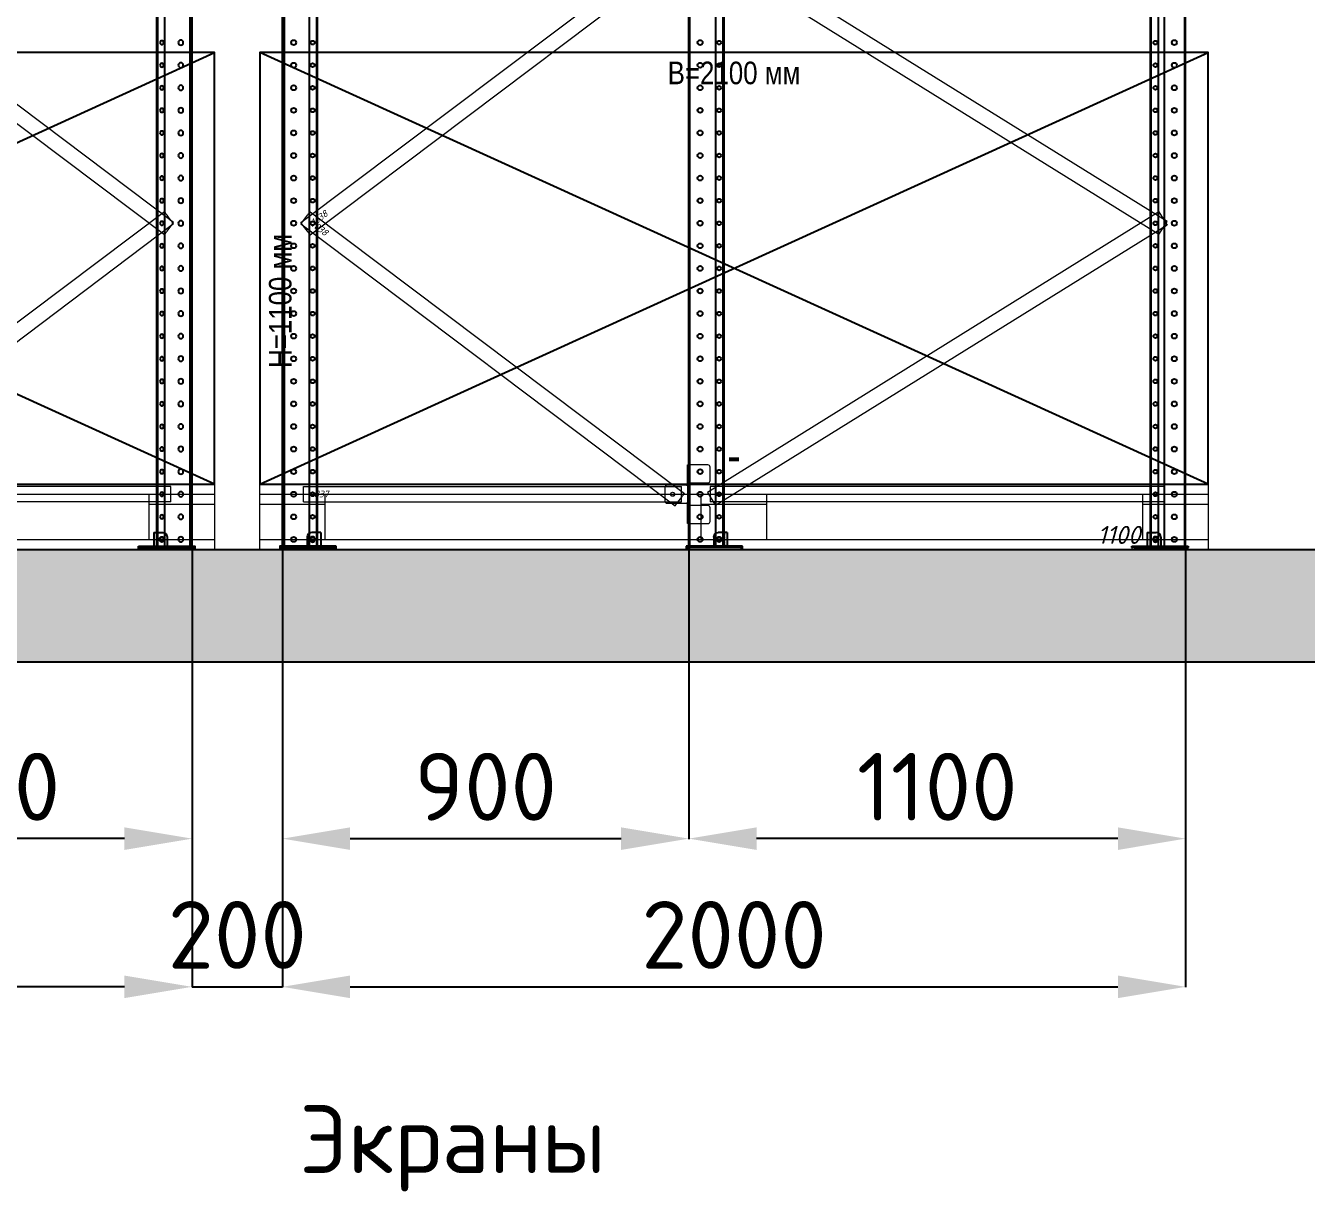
# Model space of a CAD drawing. Header units: millimetres. Extents: x 2140 to 223837, y 2113 to 170313.
# Drawn here: x 199188 to 202024, y 108301 to 110882 of the extents above; entities that cross this region are included whole.
import ezdxf

# ---------------------------------------------------------------- set-up
doc = ezdxf.new("R2010")
doc.units = ezdxf.units.MM
doc.linetypes.add('PHANTOM', pattern=[12.7, 6.35, -1.27, 1.27, -1.27, 1.27, -1.27])
for name, color, linetype in [('0_ANNOT_Dimensions', 7, 'Continuous'), ('2.Стойка', 7, 'Continuous'), ('Сетка def', 7, 'Continuous')]:
    doc.layers.add(name, color=color, linetype=linetype)
for name, color, linetype, lineweight in [('20.Груз', 7, 'Continuous', 0), ('25.Размера', 7, 'Continuous', 0), ('3.Опора', 7, 'Continuous', 0), ('37.Паллеты', 32, 'Continuous', 0), ('42.Наращиватель рамы', 7, 'Continuous', 0), ('7.Поддон', 32, 'Continuous', 0), ('9.Раскосы', 7, 'Continuous', 0)]:
    doc.layers.add(name, color=color, linetype=linetype, lineweight=lineweight)
doc.styles.add('Arial Narrow', font='ARIALN.TTF')
doc.styles.add('GOST', font='isocpeur.ttf')
doc.styles.get("Standard").update_dxf_attribs({"font": 'isocpeur.ttf'})
doc.styles.add('Курсив', font='isocpeui.ttf')
doc.dimstyles.new('150', dxfattribs={"dimtxt": 150, "dimasz": 150, "dimexe": 1, "dimexo": 10, "dimgap": 40, "dimtad": 1, "dimdec": 0, "dimzin": 0, "dimdsep": 46, "dimtxsty": 'Standard', "dimcen": 0.09, "dimadec": 0, "dimazin": 0, "dimtfac": 1, "dimtdec": 0, "dimtofl": 0, "dimtmove": 0, "dimatfit": 3, "dimfxl": 1, "dimtolj": 1, "dimtzin": 0, "dimarcsym": 0})
doc.dimstyles.new('80', dxfattribs={"dimtxt": 80, "dimasz": 80, "dimexe": 0.18, "dimexo": 0, "dimgap": 20, "dimtad": 1, "dimdec": 0, "dimzin": 0, "dimdsep": 46, "dimtxsty": 'Курсив', "dimcen": 0.09, "dimadec": 0, "dimazin": 0, "dimtfac": 1, "dimtdec": 0, "dimtofl": 0, "dimtmove": 0, "dimatfit": 3, "dimfxl": 0.18, "dimtolj": 1, "dimtzin": 0, "dimarcsym": 0})
doc.dimstyles.new('blok40', dxfattribs={"dimtxt": 40, "dimasz": 80, "dimexe": 0.18, "dimexo": 0, "dimgap": 5, "dimtad": 1, "dimtoh": 1, "dimdec": 0, "dimzin": 0, "dimdsep": 46, "dimtxsty": 'GOST', "dimblk": 'NONE', "dimcen": 0.09, "dimse1": 1, "dimse2": 1, "dimsd1": 1, "dimsd2": 1, "dimadec": 0, "dimazin": 0, "dimtfac": 1, "dimtdec": 0, "dimtofl": 0, "dimtmove": 0, "dimatfit": 2, "dimldrblk": 'NONE', "dimfxl": 0.18, "dimtolj": 1, "dimtzin": 0, "dimarcsym": 0})
doc.dimstyles.new('Рзм блок', dxfattribs={"dimtxt": 40, "dimasz": 80, "dimexe": 0.18, "dimexo": 0, "dimgap": 5, "dimtad": 1, "dimtoh": 1, "dimdec": 0, "dimzin": 0, "dimdsep": 46, "dimtxsty": 'Курсив', "dimblk": 'NONE', "dimcen": 0.09, "dimse1": 1, "dimse2": 1, "dimsd1": 1, "dimsd2": 1, "dimadec": 0, "dimazin": 0, "dimtfac": 1, "dimtdec": 0, "dimtofl": 0, "dimtmove": 0, "dimatfit": 2, "dimldrblk": 'NONE', "dimfxl": 0.18, "dimtolj": 1, "dimtzin": 0, "dimarcsym": 0})

# ---------------------------------------------------------------- blocks, each defined once
blk = doc.blocks.new('*U1210')
at = {"linetype": 'ByBlock', "ltscale": 300}
h = blk.add_hatch(dxfattribs=at)
h.set_pattern_fill('AR-SAND', color=256, scale=50, style=0)
h.set_pattern_definition([(37.5, (-941512.64, 840980.66), (-3.149668, 96.3411885), [0, -76, 0, -85, 0, -81.25]), (7.5, (-941512.64, 840980.66), (88.488835, 141.107303), [0, -41, 0, -68.5, 0, -26.25]), (327.5, (-941574.14, 840980.66), (155.707093, 0.2829527), [0, -25, 0, -90, 0, -117.5]), (317.5, (-941574.14, 840980.66), (150.30633, 43.883778), [0, -12.5, 0, -59, 0, -67.5])])
h.paths.add_polyline_path([(0, 0), (35715.7, 0), (35715.7, -250), (0, -250)])
blk.add_lwpolyline([(0, 0), (35715.7, 0), (35715.7, -250), (0, -250)], close=True, dxfattribs=at)
blk = doc.blocks.new('*D454')
at = {"layer": 'Defpoints', "color": 0, "linetype": 'ByBlock', "transparency": 16777216}
for p in [(0, 4), (1100, 4), (1100, 4)]:
    blk.add_point(p, dxfattribs=at)
at = {"layer": 'Defpoints', "color": 0, "linetype": 'ByBlock', "transparency": 16777216, "insert": (952.2, 29), "char_height": 40, "attachment_point": 5, "style": 'Курсив'}
blk.add_mtext('\\A1;1100', dxfattribs=at)
blk = doc.blocks.new('_None')
blk = doc.blocks.new('*D453')
at = {"layer": 'Defpoints', "color": 0, "linetype": 'ByBlock', "transparency": 16777216}
for p in [(0, 12204), (0, 12204), (0, 4)]:
    blk.add_point(p, dxfattribs=at)
at = {"layer": 'Defpoints', "color": 0, "linetype": 'ByBlock', "transparency": 16777216, "insert": (-25, 6104), "char_height": 40, "attachment_point": 5, "rotation": 90, "style": 'Курсив'}
blk.add_mtext('\\A1;12200', dxfattribs=at)
blk = doc.blocks.new('Опора ус. бок')
at = {"color": 7, "linetype": 'Continuous', "lineweight": 25}
for p, q in [((-18, 15), (-18, -15)), ((-18, 15), (-12, 15)), ((-12, 15), (2, 15)), ((-4.5, -1.5), (-4.5, 1.5)), ((4.5, 1.5), (4.5, -1.5)), ((12, 5), (12, -15)), ((-52, -18), (-52, -15)), ((-52, -15), (-47, -15)), ((-47, -18), (-52, -18)), ((-47, -15), (68, -15)), ((-47, -18), (68, -18)), ((68, -15), (73, -15)), ((73, -18), (68, -18)), ((73, -15), (73, -18))]:
    blk.add_line(p, q, dxfattribs=at)
at = {"color": 8, "linetype": 'PHANTOM', "lineweight": 18}
blk.add_line((-12, 15), (-12, -15), dxfattribs=at)
at = {"color": 0}
for p, q in [((-52, -18), (-52, -22)), ((-52, -22), (73, -22)), ((73, -22), (73, -18))]:
    blk.add_line(p, q, dxfattribs=at)
at = {"color": 7, "linetype": 'Continuous', "lineweight": 25}
for centre, radius, start, end in [((0, 1.5), 4.5, 0, 180), ((2, 5), 10, 0, 90), ((0, -1.5), 4.5, 180, 0)]:
    blk.add_arc(centre, radius, start, end, dxfattribs=at)
blk = doc.blocks.new('*D516')
at = {"layer": 'Defpoints', "color": 0, "transparency": 16777216}
for p in [(0, 12200), (0, 12200), (0, 0)]:
    blk.add_point(p, dxfattribs=at)
at = {"layer": 'Defpoints', "color": 0, "transparency": 16777216, "insert": (-12.5, 12154.6), "char_height": 15, "attachment_point": 5, "rotation": 90, "style": 'Курсив'}
blk.add_mtext('\\A1;12200', dxfattribs=at)
blk = doc.blocks.new('*D428')
at = {"layer": 'Defpoints', "color": 0, "linetype": 'ByBlock', "transparency": 16777216}
for p in [(23.2, 2.4), (23.2, 2.4), (-802.8, -625.6)]:
    blk.add_point(p, dxfattribs=at)
at = {"layer": 'Defpoints', "color": 0, "linetype": 'ByBlock', "transparency": 16777216, "insert": (-782.1, -588.2), "char_height": 15, "attachment_point": 5, "rotation": 36.9733, "style": 'Курсив'}
blk.add_mtext('\\A1;1038', dxfattribs=at)
blk = doc.blocks.new('*D426')
at = {"layer": 'Defpoints', "color": 0, "linetype": 'ByBlock', "transparency": 16777216}
for p in [(-823.2, 598.4), (8.8, -21.6), (8.8, -21.6)]:
    blk.add_point(p, dxfattribs=at)
at = {"layer": 'Defpoints', "color": 0, "linetype": 'ByBlock', "transparency": 16777216, "insert": (-781.5, 589), "char_height": 15, "attachment_point": 5, "rotation": 323.0267, "style": 'Курсив'}
blk.add_mtext('\\A1;1038', dxfattribs=at)
blk = doc.blocks.new('*D460')
at = {"layer": 'Defpoints', "color": 0, "linetype": 'ByBlock', "transparency": 16777216}
for p in [(-817, -17), (20, -12), (20, -12)]:
    blk.add_point(p, dxfattribs=at)
at = {"layer": 'Defpoints', "color": 0, "linetype": 'ByBlock', "transparency": 16777216, "insert": (-778, 0.6), "char_height": 15, "attachment_point": 5, "style": 'Курсив'}
blk.add_mtext('\\A1;837', dxfattribs=at)
blk = doc.blocks.new('*U461')
at = {"color": 0, "linetype": 'ByBlock'}
for p, q in [((-22, 10), (-22, -20)), ((23, 15), (-17, 15)), ((23, 15), (28, 15)), ((25.5, 15), (25.5, -25)), ((28, 15), (28, -25)), ((-17, -25), (23, -25)), ((28, -25), (23, -25)), ((25.5, -25), (25.5, -30)), ((28, -25), (28, -30)), ((25.5, -30), (30.5, -30)), ((25.5, -70), (25.5, -30)), ((28, -70), (28, -30)), ((73, -30), (30.5, -30)), ((78, -65), (78, -35)), ((-22, -80), (-22, -110)), ((23, -75), (-17, -75)), ((23, -75), (28, -75)), ((30.5, -70), (25.5, -70)), ((25.5, -70), (25.5, -75)), ((25.5, -75), (25.5, -115)), ((28, -70), (28, -75)), ((28, -75), (28, -115)), ((30.5, -70), (73, -70)), ((-17, -115), (23, -115)), ((28, -115), (23, -115))]:
    blk.add_line(p, q, dxfattribs=at)
for centre, radius in [((0, 0), 5.5), ((61, -50), 4.5), ((0, -100), 5.5)]:
    blk.add_circle(centre, radius, dxfattribs=at)
for centre, start, end in [((-17, 10), 90, 180), ((-17, -20), 180, 270), ((73, -35), 0, 90), ((-17, -80), 90, 180), ((73, -65), 270, 0), ((-17, -110), 180, 270)]:
    blk.add_arc(centre, 5, start, end, dxfattribs=at)
blk = doc.blocks.new('*U895')
at = {"layer": '42.Наращиватель рамы', "linetype": 'ByBlock', "rotation": 180}
blk.add_blockref('*U461', (29, -50), dxfattribs=at)
blk = doc.blocks.new('*U892')
at = {"color": 0, "linetype": 'ByBlock', "lineweight": -2, "transparency": 16777216}
blk.add_blockref('*U895', (0, 0), dxfattribs=at)
blk = doc.blocks.new('*D896')
at = {"layer": '0_ANNOT_Dimensions', "color": 0, "lineweight": -2, "transparency": 16777216}
for p, q in [((200657, 109719.5), (200657, 109080.9)), ((201757, 109719.5), (201757, 109080.9)), ((201607, 109081.9), (200807, 109081.9))]:
    blk.add_line(p, q, dxfattribs=at)
at = {"layer": '0_ANNOT_Dimensions', "color": 0, "transparency": 16777216}
for points in [[(200807, 109106.9), (200807, 109056.9), (200657, 109081.9)], [(201607, 109106.9), (201607, 109056.9), (201757, 109081.9)]]:
    blk.add_solid(points, dxfattribs=at)
at = {"layer": 'Defpoints', "color": 0, "transparency": 16777216}
for p in [(200657, 109729.5), (201757, 109729.5), (200657, 109081.9)]:
    blk.add_point(p, dxfattribs=at)
at = {"layer": '0_ANNOT_Dimensions', "color": 0, "transparency": 16777216, "insert": (201207, 109196.9), "char_height": 150, "attachment_point": 5}
blk.add_mtext('\\A1;1100', dxfattribs=at)
blk = doc.blocks.new('*D897')
at = {"layer": '0_ANNOT_Dimensions', "color": 0, "lineweight": -2, "transparency": 16777216}
for p, q in [((199757, 109719.5), (199757, 109080.9)), ((200657, 109719.5), (200657, 109080.9)), ((199907, 109081.9), (200507, 109081.9))]:
    blk.add_line(p, q, dxfattribs=at)
at = {"layer": '0_ANNOT_Dimensions', "color": 0, "transparency": 16777216}
for points in [[(199907, 109106.9), (199907, 109056.9), (199757, 109081.9)], [(200507, 109106.9), (200507, 109056.9), (200657, 109081.9)]]:
    blk.add_solid(points, dxfattribs=at)
at = {"layer": 'Defpoints', "color": 0, "transparency": 16777216}
for p in [(199757, 109729.5), (200657, 109729.5), (200657, 109081.9)]:
    blk.add_point(p, dxfattribs=at)
at = {"layer": '0_ANNOT_Dimensions', "color": 0, "transparency": 16777216, "insert": (200207, 109196.9), "char_height": 150, "attachment_point": 5}
blk.add_mtext('\\A1;900', dxfattribs=at)
blk = doc.blocks.new('*D898')
at = {"layer": '0_ANNOT_Dimensions', "color": 0, "lineweight": -2, "transparency": 16777216}
for p, q in [((199757, 109317.2), (199757, 108752.8)), ((201757, 109317.2), (201757, 108752.8)), ((199907, 108753.8), (201607, 108753.8))]:
    blk.add_line(p, q, dxfattribs=at)
at = {"layer": '0_ANNOT_Dimensions', "color": 0, "transparency": 16777216}
for points in [[(199907, 108778.8), (199907, 108728.8), (199757, 108753.8)], [(201607, 108778.8), (201607, 108728.8), (201757, 108753.8)]]:
    blk.add_solid(points, dxfattribs=at)
at = {"layer": 'Defpoints', "color": 0, "transparency": 16777216}
for p in [(199757, 109327.2), (201757, 109327.2), (201757, 108753.8)]:
    blk.add_point(p, dxfattribs=at)
at = {"layer": '0_ANNOT_Dimensions', "color": 0, "transparency": 16777216, "insert": (200757, 108868.8), "char_height": 150, "attachment_point": 5}
blk.add_mtext('\\A1;2000', dxfattribs=at)
blk = doc.blocks.new('*D944')
at = {"layer": '0_ANNOT_Dimensions', "color": 0, "lineweight": -2, "transparency": 16777216}
for p, q in [((198657, 109719.5), (198657, 109080.9)), ((199557, 109719.5), (199557, 109080.9)), ((199407, 109081.9), (198807, 109081.9))]:
    blk.add_line(p, q, dxfattribs=at)
at = {"layer": '0_ANNOT_Dimensions', "color": 0, "transparency": 16777216}
for points in [[(198807, 109106.9), (198807, 109056.9), (198657, 109081.9)], [(199407, 109106.9), (199407, 109056.9), (199557, 109081.9)]]:
    blk.add_solid(points, dxfattribs=at)
at = {"layer": 'Defpoints', "color": 0, "transparency": 16777216}
for p in [(198657, 109729.5), (199557, 109729.5), (198657, 109081.9)]:
    blk.add_point(p, dxfattribs=at)
at = {"layer": '0_ANNOT_Dimensions', "color": 0, "transparency": 16777216, "insert": (199107, 109196.9), "char_height": 150, "attachment_point": 5}
blk.add_mtext('\\A1;900', dxfattribs=at)
blk = doc.blocks.new('*D945')
at = {"layer": '0_ANNOT_Dimensions', "color": 0, "lineweight": -2, "transparency": 16777216}
for p, q in [((197557, 109317.2), (197557, 108752.8)), ((199557, 109317.2), (199557, 108752.8)), ((199407, 108753.8), (197707, 108753.8))]:
    blk.add_line(p, q, dxfattribs=at)
at = {"layer": '0_ANNOT_Dimensions', "color": 0, "transparency": 16777216}
for points in [[(197707, 108778.8), (197707, 108728.8), (197557, 108753.8)], [(199407, 108778.8), (199407, 108728.8), (199557, 108753.8)]]:
    blk.add_solid(points, dxfattribs=at)
at = {"layer": 'Defpoints', "color": 0, "transparency": 16777216}
for p in [(197557, 109327.2), (199557, 109327.2), (197557, 108753.8)]:
    blk.add_point(p, dxfattribs=at)
at = {"layer": '0_ANNOT_Dimensions', "color": 0, "transparency": 16777216, "insert": (198557, 108868.8), "char_height": 150, "attachment_point": 5}
blk.add_mtext('\\A1;2000', dxfattribs=at)
blk = doc.blocks.new('*D946')
at = {"layer": '0_ANNOT_Dimensions', "color": 0, "lineweight": -2, "transparency": 16777216}
for p, q in [((199557, 109371), (199557, 108752.8)), ((199757, 109374.6), (199757, 108752.8)), ((199407, 108753.8), (199257, 108753.8)), ((199557, 108753.8), (199757, 108753.8)), ((199907, 108753.8), (200057, 108753.8))]:
    blk.add_line(p, q, dxfattribs=at)
at = {"layer": '0_ANNOT_Dimensions', "color": 0, "transparency": 16777216}
for points in [[(199407, 108778.8), (199407, 108728.8), (199557, 108753.8)], [(199907, 108778.8), (199907, 108728.8), (199757, 108753.8)]]:
    blk.add_solid(points, dxfattribs=at)
at = {"layer": 'Defpoints', "color": 0, "transparency": 16777216}
for p in [(199557, 109381), (199757, 109384.6), (199757, 108753.8)]:
    blk.add_point(p, dxfattribs=at)
at = {"layer": '0_ANNOT_Dimensions', "color": 0, "transparency": 16777216, "insert": (199657, 108868.8), "char_height": 150, "attachment_point": 5}
blk.add_mtext('\\A1;200', dxfattribs=at)
blk = doc.blocks.new('*D1195')
at = {"layer": 'Defpoints', "color": 0, "linetype": 'ByBlock', "transparency": 16777216}
for p in [(-1050, 1100), (-1050, 0), (-1050, 0)]:
    blk.add_point(p, dxfattribs=at)
at = {"layer": '20.Груз', "color": 0, "linetype": 'ByBlock', "transparency": 16777216, "insert": (-1004.5, 550), "char_height": 50, "attachment_point": 5, "rotation": 90, "style": 'Arial Narrow'}
blk.add_mtext('\\A1;H=1100 мм', dxfattribs=at)
blk = doc.blocks.new('*D1196')
at = {"layer": 'Defpoints', "color": 0, "linetype": 'ByBlock', "transparency": 16777216}
for p in [(-1050, 1100), (1050, 1100), (1050, 1100)]:
    blk.add_point(p, dxfattribs=at)
at = {"layer": '20.Груз', "color": 0, "linetype": 'ByBlock', "transparency": 16777216, "insert": (0, 1054.5), "char_height": 50, "attachment_point": 5, "style": 'Arial Narrow'}
blk.add_mtext('\\A1;B=2100 мм', dxfattribs=at)
blk = doc.blocks.new('*D1197')
at = {"layer": 'Defpoints', "color": 0, "linetype": 'ByBlock', "transparency": 16777216}
for p in [(0, 1100, 0), (0, 0, 0), (0, 0)]:
    blk.add_point(p, dxfattribs=at)
at = {"layer": '25.Размера', "color": 0, "linetype": 'ByBlock', "transparency": 16777216, "insert": (0, 208.6), "char_height": 80, "attachment_point": 5, "style": 'Arial Narrow'}
blk.add_mtext('\\A1;-', dxfattribs=at)
blk = doc.blocks.new('*U452')
at = {"color": 0, "linetype": 'ByBlock'}
for p, q in [((0, 4), (0, 12204)), ((2, 4), (2, 12204)), ((60.1, 4), (60.1, 12204)), ((76, 4), (76, 12204)), ((78, 4), (78, 12204)), ((1022, 4), (1022, 12204)), ((1024, 4), (1024, 12204)), ((1039.9, 4), (1039.9, 12204)), ((1053.2, 4), (1053.2, 12204)), ((1098, 4), (1098, 12204)), ((1100, 4), (1100, 12204)), ((-2.1, 2.1), (2.1, -2.1)), ((2.1, 2.1), (-2.1, -2.1)), ((4.5, 4), (0, 4)), ((46.8, 4), (4.5, 4)), ((51.1, 4), (46.8, 4)), ((57.8, 4), (51.1, 4)), ((60.1, 4), (57.8, 4)), ((73.5, 4), (60.1, 4)), ((76, 4), (73.5, 4)), ((78, 4), (76, 4)), ((1022, 4), (1024, 4)), ((1024, 4), (1026.5, 4)), ((1026.5, 4), (1039.9, 4)), ((1039.9, 4), (1042.2, 4)), ((1042.2, 4), (1048.9, 4)), ((1048.9, 4), (1053.2, 4)), ((1053.2, 4), (1095.5, 4)), ((1095.5, 4), (1100, 4)), ((1097.9, 2.1), (1102.1, -2.1)), ((1102.1, 2.1), (1097.9, -2.1))]:
    blk.add_line(p, q, dxfattribs=at)
for centre, radius in [((25, 1119), 5.5), ((67, 1119), 4.25), ((1033, 1119), 4.25), ((1075, 1119), 5.5), ((25, 1069), 5.5), ((67, 1069), 4.25), ((1033, 1069), 4.25), ((1075, 1069), 5.5), ((25, 1019), 5.5), ((67, 1019), 4.25), ((1033, 1019), 4.25), ((1075, 1019), 5.5), ((25, 969), 5.5), ((67, 969), 4.25), ((1033, 969), 4.25), ((1075, 969), 5.5), ((25, 919), 5.5), ((67, 919), 4.25), ((1033, 919), 4.25), ((1075, 919), 5.5), ((25, 869), 5.5), ((67, 869), 4.25), ((1033, 869), 4.25), ((1075, 869), 5.5), ((25, 819), 5.5), ((67, 819), 4.25), ((1033, 819), 4.25), ((1075, 819), 5.5), ((25, 769), 5.5), ((67, 769), 4.25), ((1033, 769), 4.25), ((1075, 769), 5.5), ((25, 719), 5.5), ((67, 719), 4.25), ((1033, 719), 4.25), ((1075, 719), 5.5), ((25, 669), 5.5), ((67, 669), 4.25), ((1033, 669), 4.25), ((1075, 669), 5.5), ((25, 619), 5.5), ((1075, 619), 5.5), ((67, 619), 4.25), ((1033, 619), 4.25), ((25, 569), 5.5), ((67, 569), 4.25), ((1033, 569), 4.25), ((1075, 569), 5.5), ((25, 519), 5.5), ((67, 519), 4.25), ((1033, 519), 4.25), ((1075, 519), 5.5), ((25, 469), 5.5), ((67, 469), 4.25), ((1033, 469), 4.25), ((1075, 469), 5.5), ((25, 419), 5.5), ((67, 419), 4.25), ((1033, 419), 4.25), ((1075, 419), 5.5), ((25, 369), 5.5), ((67, 369), 4.25), ((1033, 369), 4.25), ((1075, 369), 5.5), ((25, 319), 5.5), ((67, 319), 4.25), ((1033, 319), 4.25), ((1075, 319), 5.5), ((25, 269), 5.5), ((67, 269), 4.25), ((1033, 269), 4.25), ((1075, 269), 5.5), ((25, 219), 5.5), ((67, 219), 4.25), ((1033, 219), 4.25), ((1075, 219), 5.5), ((25, 169), 5.5), ((67, 169), 4.25), ((1033, 169), 4.25), ((1075, 169), 5.5), ((25, 119), 5.5), ((67, 119), 4.25), ((1033, 119), 4.25), ((1075, 119), 5.5), ((25, 69), 5.5), ((67, 69), 4.25), ((1033, 69), 4.25), ((1075, 69), 5.5), ((25, 19), 5.5), ((67, 19), 4.25), ((1033, 19), 4.25), ((1075, 19), 5.5)]:
    blk.add_circle(centre, radius, dxfattribs=at)
at = {"layer": '9.Раскосы', "color": 0, "linetype": 'ByBlock'}
for p, q in [((1059, 722.9), (59, 1344)), ((1041, 694), (41, 1315.1)), ((1041, 744), (41, 122.9)), ((1041, 744), (1059, 715.1)), ((1059, 715.1), (59, 94)), ((1041, 694), (1059, 722.9)), ((41, 122.9), (59, 94)), ((1053, 136), (47, 136)), ((47, 136), (47, 102)), ((1053, 136), (1053, 102)), ((1053, 102), (47, 102))]:
    blk.add_line(p, q, dxfattribs=at)
at = {"layer": '3.Опора', "color": 0, "xscale": -1}
blk.add_blockref('Опора ус. бок', (67, 19), dxfattribs=at)
at = {"layer": '37.Паллеты', "color": 0}
blk.add_blockref('Опора ус. бок', (1033, 19), dxfattribs=at)
at = {"layer": 'Defpoints', "color": 0, "linetype": 'ByBlock'}
dim = blk.add_linear_dim(base=(0, 12204), p1=(0, 4), p2=(0, 12204), angle=90, dimstyle='Рзм блок', dxfattribs=at)
dim.commit()
dim.dimension.update_dxf_attribs({"geometry": '*D453', "text_midpoint": (-25, 6104)})
dim = blk.add_linear_dim(base=(1100, 4), p1=(0, 4), p2=(1100, 4), dimstyle='Рзм блок', dxfattribs=at)
dim.commit()
dim.dimension.update_dxf_attribs({"geometry": '*D454', "text_midpoint": (952.2, 4), "dimtype": 128})
blk = doc.blocks.new('*U515')
at = {"color": 0, "linetype": 'Continuous', "lineweight": 25}
for p, q in [((0, 0), (0, 12200)), ((4.5, 0), (4.5, 12200)), ((60.1, 0), (60.1, 12200)), ((76, 0), (76, 12200)), ((78, 0), (78, 12200)), ((79, 30), (65, 30)), ((85, 30), (79, 30)), ((85, 30), (85, 0)), ((4.5, 0), (0, 0)), ((46.8, 0), (4.5, 0)), ((51.1, 0), (46.8, 0)), ((57.8, 0), (51.1, 0)), ((55, 20), (55, 0)), ((60.1, 0), (57.8, 0)), ((73.5, 0), (60.1, 0)), ((62.5, 16.5), (62.5, 13.5)), ((71.5, 13.5), (71.5, 16.5)), ((76, 0), (73.5, 0)), ((78, 0), (76, 0))]:
    blk.add_line(p, q, dxfattribs=at)
at = {"color": 0}
for points in [[(119, 0), (-6, 0), (-6, -3), (119, -3)], [(119, -3), (-6, -3), (-6, -7), (119, -7)]]:
    blk.add_lwpolyline(points, close=True, dxfattribs=at)
at = {"color": 0, "linetype": 'Continuous', "lineweight": 25}
for centre, radius in [((25, 1115), 5.5), ((67, 1115), 4.25), ((25, 1065), 5.5), ((67, 1065), 4.25), ((25, 1015), 5.5), ((67, 1015), 4.25), ((25, 965), 5.5), ((67, 965), 4.25), ((25, 915), 5.5), ((67, 915), 4.25), ((25, 865), 5.5), ((67, 865), 4.25), ((25, 815), 5.5), ((67, 815), 4.25), ((25, 765), 5.5), ((67, 765), 4.25), ((25, 715), 5.5), ((67, 715), 4.25), ((25, 665), 5.5), ((67, 665), 4.25), ((25, 615), 5.5), ((67, 615), 4.25), ((25, 565), 5.5), ((67, 565), 4.25), ((25, 515), 5.5), ((67, 515), 4.25), ((25, 465), 5.5), ((67, 465), 4.25), ((25, 415), 5.5), ((67, 415), 4.25), ((25, 365), 5.5), ((67, 365), 4.25), ((25, 315), 5.5), ((67, 315), 4.25), ((25, 265), 5.5), ((67, 265), 4.25), ((25, 215), 5.5), ((67, 215), 4.25), ((25, 165), 5.5), ((67, 165), 4.25), ((25, 115), 5.5), ((67, 115), 4.25), ((25, 65), 5.5), ((67, 65), 4.25), ((25, 15), 5.5), ((67, 15), 4.25)]:
    blk.add_circle(centre, radius, dxfattribs=at)
for centre, radius, start, end in [((65, 20), 10, 90, 180), ((67, 16.5), 4.5, 0, 180), ((67, 13.5), 4.5, 180, 0)]:
    blk.add_arc(centre, radius, start, end, dxfattribs=at)
at = {"layer": 'Defpoints', "color": 252, "true_color": 0x939598}
dim = blk.add_linear_dim(base=(0, 12200), p1=(0, 0), p2=(0, 12200), angle=90, dimstyle='Рзм блок', override={"dimtxt": 15}, dxfattribs=at)
dim.commit()
dim.dimension.update_dxf_attribs({"geometry": '*D516', "text_midpoint": (0, 12154.6), "dimtype": 160})
blk = doc.blocks.new('*U427')
at = {"layer": '9.Раскосы', "color": 0, "linetype": 'ByBlock'}
for p, q in [((-823.2, -598.4), (5.8, 25.6)), ((7.3, 23.6), (5.8, 25.6)), ((8.9, 21.4), (7.3, 23.6)), ((9.9, 20.1), (8.9, 21.4)), ((10.7, 19.1), (9.9, 20.1)), ((11.6, 17.8), (10.7, 19.1)), ((20.3, 6.2), (11.6, 17.8)), ((21.3, 5), (20.3, 6.2)), ((22.1, 3.9), (21.3, 5)), ((23, 2.7), (22.1, 3.9)), ((24.7, 0.4), (23, 2.7)), ((26.2, -1.6), (24.7, 0.4)), ((-802.8, -625.6), (26.2, -1.6)), ((-821.7, -600.4), (-823.2, -598.4)), ((-820, -602.7), (-821.7, -600.4)), ((-819.1, -603.9), (-820, -602.7)), ((-818.3, -605), (-819.1, -603.9)), ((-817.3, -606.2), (-818.3, -605)), ((-808.6, -617.8), (-817.3, -606.2)), ((-807.7, -619.1), (-808.6, -617.8)), ((-806.9, -620.1), (-807.7, -619.1)), ((-805.9, -621.4), (-806.9, -620.1)), ((-804.3, -623.6), (-805.9, -621.4)), ((-802.8, -625.6), (-804.3, -623.6))]:
    blk.add_line(p, q, dxfattribs=at)
for centre in [(0, 0), (-797, -600)]:
    blk.add_circle(centre, 4.25, dxfattribs=at)
at = {"layer": 'Defpoints', "color": 252, "linetype": 'ByBlock', "true_color": 0x939598}
dim = blk.add_linear_dim(base=(23.2, 2.4), p1=(-802.8, -625.6), p2=(23.2, 2.4), angle=216.9733, dimstyle='Рзм блок', override={"dimtxt": 15}, dxfattribs=at)
dim.commit()
dim.dimension.update_dxf_attribs({"geometry": '*D428', "text_midpoint": (-774.6, -598.2), "dimtype": 128})
blk = doc.blocks.new('*U425')
at = {"layer": '9.Раскосы', "color": 0, "linetype": 'ByBlock'}
for p, q in [((-804.3, 623.6), (-802.8, 625.6)), ((-802.8, 625.6), (26.2, 1.6)), ((-823.2, 598.4), (-821.7, 600.4)), ((-823.2, 598.4), (5.8, -25.6)), ((-821.7, 600.4), (-820, 602.7)), ((-820, 602.7), (-819.1, 603.9)), ((-819.1, 603.9), (-818.3, 605)), ((-818.3, 605), (-817.3, 606.2)), ((-817.3, 606.2), (-808.6, 617.8)), ((-808.6, 617.8), (-807.7, 619.1)), ((-807.7, 619.1), (-806.9, 620.1)), ((-806.9, 620.1), (-805.9, 621.4)), ((-805.9, 621.4), (-804.3, 623.6)), ((24.7, -0.4), (26.2, 1.6)), ((5.8, -25.6), (7.3, -23.6)), ((7.3, -23.6), (8.9, -21.4)), ((8.9, -21.4), (9.9, -20.1)), ((9.9, -20.1), (10.7, -19.1)), ((10.7, -19.1), (11.6, -17.8)), ((11.6, -17.8), (20.3, -6.2)), ((20.3, -6.2), (21.3, -5)), ((21.3, -5), (22.1, -3.9)), ((22.1, -3.9), (23, -2.7)), ((23, -2.7), (24.7, -0.4))]:
    blk.add_line(p, q, dxfattribs=at)
for centre in [(-797, 600), (0, 0)]:
    blk.add_circle(centre, 4.25, dxfattribs=at)
at = {"layer": 'Defpoints', "color": 252, "linetype": 'ByBlock', "true_color": 0x939598}
dim = blk.add_linear_dim(base=(8.8, -21.6), p1=(-823.2, 598.4), p2=(8.8, -21.6), angle=143.0267, dimstyle='Рзм блок', override={"dimtxt": 15}, dxfattribs=at)
dim.commit()
dim.dimension.update_dxf_attribs({"geometry": '*D426', "text_midpoint": (-789, 579), "dimtype": 128})
blk = doc.blocks.new('*U893')
at = {"layer": '9.Раскосы', "color": 0, "lineweight": 0}
for name, p in [('*U427', (398.5, 600)), ('*U425', (398.5, -600))]:
    blk.add_blockref(name, p, dxfattribs=at)
blk = doc.blocks.new('*U894')
at = {"color": 0, "linetype": 'ByBlock', "lineweight": -2, "transparency": 16777216}
blk.add_blockref('*U893', (0, 0), dxfattribs=at)
blk = doc.blocks.new('*U459')
at = {"layer": '9.Раскосы', "color": 0, "linetype": 'ByBlock'}
for p, q in [((-817, 14.5), (-817, 17)), ((-817, 17), (20, 17)), ((-817, 11.7), (-817, 14.5)), ((-817, 10.2), (-817, 11.7)), ((-817, 8.8), (-817, 10.2)), ((-817, 7.3), (-817, 8.8)), ((-817, -7.3), (-817, 7.3)), ((20, 14.5), (20, 17)), ((20, 11.7), (20, 14.5)), ((20, 10.2), (20, 11.7)), ((20, 8.8), (20, 10.2)), ((20, 7.3), (20, 8.8)), ((20, -7.3), (20, 7.3)), ((-817, -8.8), (-817, -7.3)), ((-817, -10.2), (-817, -8.8)), ((-817, -11.7), (-817, -10.2)), ((-817, -14.5), (-817, -11.7)), ((-817, -17), (-817, -14.5)), ((-817, -17), (20, -17)), ((20, -8.8), (20, -7.3)), ((20, -10.2), (20, -8.8)), ((20, -11.7), (20, -10.2)), ((20, -14.5), (20, -11.7)), ((20, -17), (20, -14.5))]:
    blk.add_line(p, q, dxfattribs=at)
for centre in [(-797, 0), (0, 0)]:
    blk.add_circle(centre, 4.25, dxfattribs=at)
at = {"layer": 'Defpoints', "color": 252, "linetype": 'ByBlock', "true_color": 0x939598}
dim = blk.add_linear_dim(base=(20, -12), p1=(-817, -17), p2=(20, -12), angle=180, dimstyle='Рзм блок', override={"dimtxt": 15}, dxfattribs=at)
dim.commit()
dim.dimension.update_dxf_attribs({"geometry": '*D460', "text_midpoint": (-778, -12), "dimtype": 128})
blk = doc.blocks.new('*U940')
at = {"layer": '9.Раскосы', "color": 0, "lineweight": 0}
for name, p in [('*U427', (398.5, 600)), ('*U425', (398.5, -600))]:
    blk.add_blockref(name, p, dxfattribs=at)
blk = doc.blocks.new('*U941')
at = {"color": 0, "linetype": 'ByBlock', "lineweight": -2, "transparency": 16777216}
blk.add_blockref('*U940', (0, 0), dxfattribs=at)
blk = doc.blocks.new('*U1194')
at = {"color": 0, "linetype": 'ByBlock'}
for p, q in [((-1050, 144), (1050, 1100)), ((1050, 144), (-1050, 1100))]:
    blk.add_line(p, q, dxfattribs=at)
blk.add_lwpolyline([(-1050, 144), (1050, 144), (1050, 1100), (-1050, 1100)], close=True, dxfattribs=at)
at = {"layer": '7.Поддон', "color": 0, "linetype": 'ByBlock'}
for p, q in [((-1050, 144), (1050, 144)), ((-1050, 0), (-1050, 144)), ((1050, 144), (1050, 0)), ((-1050, 122), (1050, 122)), ((-905, 22), (-905, 122)), ((-72.5, 22), (-72.5, 122)), ((72.5, 22), (72.5, 122)), ((905, 22), (905, 122)), ((-1050, 100), (-905, 100)), ((-72.5, 100), (72.5, 100)), ((905, 100), (1050, 100)), ((-1050, 22), (1050, 22)), ((1050, 0), (-1050, 0)), ((72.5, 0), (-72.5, 0))]:
    blk.add_line(p, q, dxfattribs=at)
at = {"layer": '20.Груз', "color": 0, "linetype": 'ByBlock'}
dim = blk.add_linear_dim(base=(1050, 1100), p1=(-1050, 1100), p2=(1050, 1100), text='B=<> мм', dimstyle='blok40', override={"dimtxt": 50, "dimgap": 20, "dimtad": 4, "dimtxsty": 'Arial Narrow'}, dxfattribs=at)
dim.commit()
dim.dimension.update_dxf_attribs({"geometry": '*D1196', "text_midpoint": (0, 1054.5)})
dim = blk.add_linear_dim(base=(-1050, 0), p1=(-1050, 1100), p2=(-1050, 0), angle=90, text='H=<> мм', dimstyle='blok40', override={"dimtxt": 50, "dimgap": 20, "dimtad": 4, "dimtxsty": 'Arial Narrow'}, dxfattribs=at)
dim.commit()
dim.dimension.update_dxf_attribs({"geometry": '*D1195', "text_midpoint": (-1004.5, 550)})
at = {"layer": '25.Размера', "color": 0, "linetype": 'ByBlock'}
dim = blk.add_linear_dim(base=(0, 0, 0), p1=(0, 1100), p2=(0, 0), angle=90, text='-', dimstyle='80', override={"dimtih": 1, "dimtxsty": 'Arial Narrow', "dimse1": 1, "dimse2": 1, "dimsd1": 1, "dimsd2": 1, "dimtmove": 2}, dxfattribs=at)
dim.commit()
dim.dimension.update_dxf_attribs({"geometry": '*D1197', "text_midpoint": (0, 208.6, 0), "dimtype": 160})

msp = doc.modelspace()

# ---------------------------------------------------------------- block references
at = {"color": 252, "true_color": 0x939598, "xscale": -1}
msp.add_blockref('*U941', (199091.5, 110444.5), dxfattribs=at)
at = {"color": 252, "true_color": 0x939598}
for name, p in [('*U894', (200222.5, 110444.5)), ('*U892', (200653, 109844.5))]:
    msp.add_blockref(name, p, dxfattribs=at)
at = {"color": 1}
for p in [(198557, 109722.5), (200757, 109722.5)]:
    msp.add_blockref('*U1194', p, dxfattribs=at)
at = {"color": 0, "lineweight": 0}
msp.add_blockref('*U1210', (188121, 109722.5), dxfattribs=at)
at = {"layer": '2.Стойка', "color": 252, "true_color": 0x939598, "xscale": -1}
msp.add_blockref('*U515', (199557, 109729.5), dxfattribs=at)
at = {"layer": '2.Стойка', "color": 252, "true_color": 0x939598}
for name, p in [('*U515', (199757, 109729.5)), ('*U452', (200657, 109725.5))]:
    msp.add_blockref(name, p, dxfattribs=at)
at = {"layer": '9.Раскосы', "color": 252, "lineweight": 0, "true_color": 0x939598, "xscale": -1}
msp.add_blockref('*U459', (198693, 109844.5), dxfattribs=at)
at = {"layer": '9.Раскосы', "color": 252, "lineweight": 0, "true_color": 0x939598}
msp.add_blockref('*U459', (200621, 109844.5), dxfattribs=at)

# ---------------------------------------------------------------- texts
at = {"layer": 'Сетка def', "color": 6, "insert": (200134.4, 108396.2), "char_height": 150, "width": 2450, "attachment_point": 5}
msp.add_mtext('Экраны', dxfattribs=at)

# ---------------------------------------------------------------- dimensions: what is measured, and where the dimension line sits
at = {"layer": '0_ANNOT_Dimensions'}
for base, p1, p2, picture, middle in [((198657, 109081.9), (199557, 109729.5), (198657, 109729.5), '*D944', (199107, 109196.9)), ((197557, 108753.8), (199557, 109327.2), (197557, 109327.2), '*D945', (198557, 108868.8))]:
    dim = msp.add_linear_dim(base=base, p1=p1, p2=p2, angle=180, dimstyle='150', dxfattribs=at)
    dim.commit()
    dim.dimension.update_dxf_attribs({"geometry": picture, "text_midpoint": middle})
for base, p1, p2, picture, middle in [((200657, 109081.9), (199757, 109729.5), (200657, 109729.5), '*D897', (200207, 109196.9)), ((200657, 109081.9), (201757, 109729.5), (200657, 109729.5), '*D896', (201207, 109196.9)), ((201757, 108753.8), (199757, 109327.2), (201757, 109327.2), '*D898', (200757, 108868.8))]:
    dim = msp.add_linear_dim(base=base, p1=p1, p2=p2, dimstyle='150', dxfattribs=at)
    dim.commit()
    dim.dimension.update_dxf_attribs({"geometry": picture, "text_midpoint": middle})
dim = msp.add_linear_dim(base=(199757, 108753.8), p1=(199557, 109381), p2=(199757, 109384.6), dimstyle='150', override={"dimtofl": 1}, dxfattribs=at)
dim.commit()
dim.dimension.update_dxf_attribs({"geometry": '*D946', "text_midpoint": (199657, 108753.8), "dimtype": 160})

doc.saveas('drawing.dxf')
